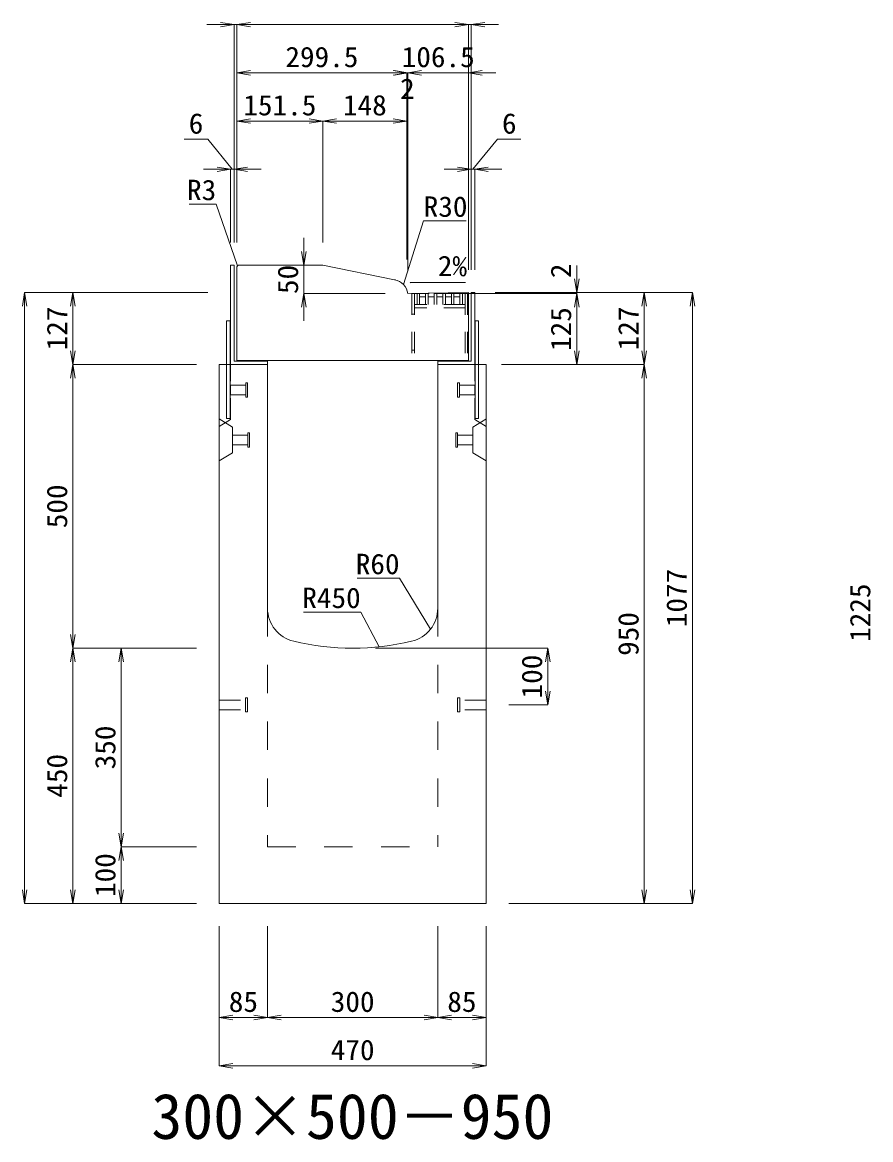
# Model space of a CAD drawing. Units: millimetres at full size. Extents: x -1809 to 57027, y -20349 to 17321.
# Drawn here: x 6318 to 7813, y -12012 to -10043 of the extents above; entities that cross this region are included whole.
import ezdxf
from ezdxf.enums import TextEntityAlignment as Align

# ---------------------------------------------------------------- set-up
doc = ezdxf.new("R2010")
doc.units = ezdxf.units.MM
doc.header["$LTSCALE"] = 50
for name, pattern in [('USER1', [2, 1, -1]), ('USER2', [1.35, 0.75, -0.6]), ('USER3', [1.35, 0.75, -0.6])]:
    doc.linetypes.add(name, pattern=pattern)
for name, color, linetype, lineweight in [('インサート', 3, 'USER2', 9), ('受枠', 3, 'Continuous', 5), ('寸法線', 7, 'Continuous', 13), ('引出線', 4, 'Continuous', 13), ('本体', 2, 'Continuous', 13), ('補助線', 8, 'Continuous', 13), ('ｸﾞﾚｰﾁﾝｸﾞ', 7, 'USER3', 9)]:
    doc.layers.add(name, color=color, linetype=linetype, lineweight=lineweight)
doc.layers.add('文字', color=7, linetype='Continuous')
doc.styles.add('ＭＳ 明朝', font='')
doc.styles.get('ＭＳ 明朝').set_extended_font_data('MS Mincho')

# ---------------------------------------------------------------- blocks, each defined once
blk = doc.blocks.new('open_arrow')
at = {"color": 0, "linetype": 'Continuous', "lineweight": -2}
blk.add_lwpolyline([(7.5, 1.25), (0, 0), (7.5, -1.25)], dxfattribs=at)

msp = doc.modelspace()

# ---------------------------------------------------------------- linework, layer by layer
at = {"layer": 'インサート'}
for p, q in [((6685, -10682.55), (6712, -10682.55)), ((6685, -10682.55), (6685, -10699.55)), ((6715, -10678.55), (6712, -10678.55)), ((6712, -10678.55), (6712, -10703.55)), ((6715, -10703.55), (6715, -10678.55)), ((7085, -10678.55), (7088, -10678.55)), ((7085, -10703.55), (7085, -10678.55)), ((7088, -10678.55), (7088, -10703.55)), ((7115, -10682.55), (7088, -10682.55)), ((7115, -10682.55), (7115, -10699.55)), ((6685, -10699.55), (6712, -10699.55)), ((6712, -10703.55), (6715, -10703.55)), ((7088, -10703.55), (7085, -10703.55)), ((7115, -10699.55), (7088, -10699.55)), ((6688.2, -10770.55), (6715.2, -10770.55)), ((6688.2, -10770.55), (6688.2, -10787.55)), ((6718.2, -10766.55), (6715.2, -10766.55)), ((6715.2, -10766.55), (6715.2, -10791.55)), ((6718.2, -10791.55), (6718.2, -10766.55)), ((7081.8, -10766.55), (7084.8, -10766.55)), ((7081.8, -10791.55), (7081.8, -10766.55)), ((7084.8, -10766.55), (7084.8, -10791.55)), ((7111.8, -10770.55), (7084.8, -10770.55)), ((7111.8, -10770.55), (7111.8, -10787.55)), ((6688.2, -10787.55), (6715.2, -10787.55)), ((6715.2, -10791.55), (6718.2, -10791.55)), ((7084.8, -10791.55), (7081.8, -10791.55)), ((7111.8, -10787.55), (7084.8, -10787.55)), ((6665, -11237.55), (6711, -11237.55)), ((6665, -11254.55), (6665, -11237.55)), ((6711, -11258.55), (6711, -11233.55)), ((6711, -11233.55), (6715, -11233.55)), ((6715, -11258.55), (6715, -11233.55)), ((7085, -11233.55), (7089, -11233.55)), ((7085, -11233.55), (7085, -11258.55)), ((7089, -11233.55), (7089, -11258.55)), ((7135, -11237.55), (7089, -11237.55)), ((7135, -11237.55), (7135, -11254.55)), ((6665, -11254.55), (6711, -11254.55)), ((6715, -11258.55), (6711, -11258.55)), ((7089, -11258.55), (7085, -11258.55)), ((7135, -11254.55), (7089, -11254.55))]:
    msp.add_line(p, q, dxfattribs=at)
at = {"layer": '受枠'}
for p, q in [((6685, -10471.05), (6685, -10646.05)), ((6685, -10471.05), (6691, -10471.05)), ((6685, -10471.05), (6691, -10471.05)), ((6691, -10471.05), (6691, -10640.05)), ((7109, -10519.06), (7109, -10640.05)), ((7109, -10519.06), (7115, -10519.06)), ((7115, -10646.05), (7115, -10519.06)), ((6678, -10741.05), (6678, -10569.06)), ((6684, -10569.06), (6678, -10569.06)), ((6684, -10741.05), (6684, -10569.06)), ((7116, -10741.05), (7116, -10569.06)), ((7116, -10569.06), (7122, -10569.06)), ((7122, -10741.05), (7122, -10569.06)), ((6750, -10646.05), (6685, -10646.05)), ((6691, -10640.05), (6750, -10640.05)), ((6750, -10646.05), (6750, -10640.05)), ((7050, -10640.05), (7050, -10646.05)), ((7050, -10640.05), (7109, -10640.05)), ((7050, -10646.05), (7050, -10640.05)), ((7115, -10646.05), (7050, -10646.05)), ((6684, -10741.05), (6678, -10741.05)), ((7116, -10741.05), (7122, -10741.05))]:
    msp.add_line(p, q, dxfattribs=at)
at = {"layer": '寸法線'}
for p, q in [((6744, -10046.93), (6643, -10046.93)), ((6691, -10431.03), (6691, -10046.93)), ((6696, -10431.03), (6696, -10046.93)), ((7104, -10046.93), (6696, -10046.93)), ((6696, -10431.03), (6696, -10046.93)), ((7056, -10046.93), (7157, -10046.93)), ((7104, -10479.23), (7104, -10046.93)), ((7104, -10479.23), (7104, -10046.93)), ((7109, -10479.04), (7109, -10046.93)), ((6995.51, -10131.93), (6696, -10131.93)), ((6696, -10431.03), (6696, -10131.93)), ((6947.51, -10131.93), (7045.44, -10131.93)), ((6949.44, -10131.93), (7152, -10131.93)), ((6995.51, -10461.09), (6995.51, -10131.93)), ((6995.51, -10461.09), (6995.51, -10131.93)), ((6997.44, -10481.08), (6997.44, -10131.93)), ((6997.44, -10481.08), (6997.44, -10131.93)), ((7104, -10479.23), (7104, -10131.93)), ((6696, -10216.93), (6847.5, -10216.93)), ((6696, -10431.03), (6696, -10216.93)), ((6847.5, -10431.03), (6847.5, -10216.93)), ((6847.5, -10216.93), (6995.51, -10216.93)), ((6847.5, -10431.03), (6847.5, -10216.93)), ((6995.51, -10461.09), (6995.51, -10216.93)), ((6644.67, -10249.13), (6603.44, -10249.13)), ((6688, -10301.93), (6644.67, -10249.13)), ((7112, -10301.93), (7155.33, -10249.13)), ((7155.33, -10249.13), (7196.56, -10249.13)), ((6739, -10301.93), (6637, -10301.93)), ((6685, -10431.03), (6685, -10301.93)), ((6691, -10431.03), (6691, -10301.93)), ((7061, -10301.93), (7163, -10301.93)), ((7109, -10479.04), (7109, -10301.93)), ((7115, -10479.04), (7115, -10301.93)), ((6813.83, -10569.11), (6813.83, -10423.05)), ((6813.83, -10471.05), (6807.48, -10471.05)), ((7294.94, -10569.1), (7294.94, -10471.25)), ((6322.06, -11596.05), (6322.06, -10519.05)), ((6644.98, -10519.05), (6322.06, -10519.05)), ((6407.06, -10519.05), (6407.06, -10646.05)), ((6644.98, -10519.05), (6407.06, -10519.05)), ((6957.42, -10521.11), (6813.83, -10521.11)), ((7044.46, -10521.1), (7294.94, -10521.1)), ((7044.46, -10521.1), (7294.94, -10521.1)), ((7151.02, -10519.25), (7294.94, -10519.25)), ((7155.02, -10519.06), (7413.78, -10519.06)), ((7155.02, -10519.06), (7498.78, -10519.06)), ((7294.94, -10646.05), (7294.94, -10521.1)), ((7413.78, -10519.06), (7413.78, -10646.05)), ((7498.78, -10519.06), (7498.78, -11596.05)), ((6624.98, -10646.05), (6407.06, -10646.05)), ((6407.06, -10646.05), (6407.06, -11146.05)), ((6624.98, -10646.05), (6407.06, -10646.05)), ((7162.02, -10646.05), (7294.94, -10646.05)), ((7175.02, -10646.05), (7413.78, -10646.05)), ((7175.02, -10646.05), (7413.78, -10646.05)), ((7413.78, -10646.05), (7413.78, -11596.05)), ((6624.98, -11146.05), (6407.06, -11146.05)), ((6407.06, -11596.05), (6407.06, -11146.05)), ((6624.98, -11146.05), (6407.06, -11146.05)), ((6492.06, -11146.05), (6492.06, -11496.05)), ((6624.98, -11146.05), (6492.06, -11146.05)), ((6940.02, -11146.05), (7243.78, -11146.05)), ((7243.78, -11146.05), (7243.78, -11246.05)), ((7175.02, -11246.05), (7243.78, -11246.05)), ((6624.98, -11496.05), (6492.06, -11496.05)), ((6492.06, -11496.05), (6492.06, -11596.05)), ((6624.98, -11496.05), (6492.06, -11496.05)), ((6624.98, -11596.05), (6322.06, -11596.05)), ((6624.98, -11596.05), (6407.06, -11596.05)), ((6624.98, -11596.05), (6492.06, -11596.05)), ((7175.02, -11596.05), (7413.78, -11596.05)), ((7175.02, -11596.05), (7498.78, -11596.05)), ((6665, -11636.07), (6665, -11797.21)), ((6665, -11636.07), (6665, -11882.21)), ((6750, -11636.07), (6750, -11797.21)), ((6750, -11636.07), (6750, -11797.21)), ((7050, -11636.07), (7050, -11797.21)), ((7050, -11636.07), (7050, -11797.21)), ((7135, -11636.07), (7135, -11797.21)), ((7135, -11636.07), (7135, -11882.21)), ((6665, -11797.21), (6750, -11797.21)), ((6750, -11797.21), (7050, -11797.21)), ((7050, -11797.21), (7135, -11797.21)), ((6665, -11882.21), (7135, -11882.21))]:
    msp.add_line(p, q, dxfattribs=at)
at = {"layer": '引出線'}
for points in [[(6696.88, -10471.93), (6659.65, -10363.53), (6611.92, -10363.53)], [(6989.42, -10505.21), (7025.11, -10392.88), (7099.79, -10392.88)], [(7001.31, -10501.75), (7050.05, -10501.21), (7098.81, -10501.21)], [(7037.07, -11112.74), (6982.66, -11022.84), (6907.98, -11022.84)], [(6946.44, -11143.65), (6914.22, -11082.51), (6813.21, -11082.51)]]:
    msp.add_lwpolyline(points, dxfattribs=at)
at = {"layer": '本体', "lineweight": 20}
for p, q in [((6696, -10474.05), (6696, -10639.05)), ((6847.5, -10471.05), (6698.95, -10471.05)), ((6973.81, -10496.66), (6847.5, -10471.05)), ((6997.44, -10521.1), (7104, -10519.25)), ((7104, -10639.05), (7104, -10519.25)), ((7104, -10639.05), (6696, -10639.05))]:
    msp.add_line(p, q, dxfattribs=at)
at = {"layer": '本体'}
for p, q in [((6665, -10646.05), (6665, -11596.05)), ((6665, -10646.05), (6750, -10646.05)), ((6750, -10646.05), (6750, -11075.53)), ((7050, -10646.05), (7050, -11075.53)), ((7050, -10646.05), (7135, -10646.05)), ((7135, -10646.05), (7135, -11596.05)), ((6665, -11596.05), (7135, -11596.05))]:
    msp.add_line(p, q, dxfattribs=at)
at = {"layer": '本体', "linetype": 'USER2', "lineweight": 9}
for p, q in [((6685, -10743.05), (6685, -10646.05)), ((7115, -10743.05), (7115, -10646.05)), ((6665, -10755.55), (6685, -10743.05)), ((7135, -10755.55), (7115, -10743.05))]:
    msp.add_line(p, q, dxfattribs=at)
at = {"layer": '本体', "lineweight": 9}
for p, q in [((6665, -10742.05), (6688.2, -10756.55)), ((7134.58, -10742.31), (7111.8, -10756.55)), ((6688.2, -10756.55), (6688.2, -10801.55)), ((7111.8, -10756.55), (7111.8, -10801.55)), ((6688.2, -10801.55), (6665, -10816.05)), ((7111.8, -10801.55), (7135, -10816.05))]:
    msp.add_line(p, q, dxfattribs=at)
at = {"layer": '本体', "linetype": 'USER1', "lineweight": 15}
for p, q in [((6750, -11075.53), (6750, -11496.05)), ((7050, -11075.53), (7050, -11496.05)), ((6750, -11496.05), (7050, -11496.05))]:
    msp.add_line(p, q, dxfattribs=at)
at = {"layer": '本体', "lineweight": 20}
for centre, radius, start, end in [((6699, -10474.05), 3, 90, 180), ((6967.85, -10526.06), 30, 9.51572, 78.54145)]:
    msp.add_arc(centre, radius, start, end, dxfattribs=at)
at = {"layer": '本体'}
for centre, radius, start, end in [((6810, -11075.53), 60, 180, 256.65764), ((6990, -11075.53), 60, 283.34236, 0), ((6900, -10696.05), 450, 256.65764, 283.34236)]:
    msp.add_arc(centre, radius, start, end, dxfattribs=at)
at = {"layer": '補助線'}
msp.add_line((6973.82, -10496.71), (6975.55, -10497.06), dxfattribs=at)
at = {"layer": 'ｸﾞﾚｰﾁﾝｸﾞ', "linetype": 'USER2', "lineweight": 5}
for p, q in [((7102.5, -10521.05), (7004.5, -10521.05)), ((7004.5, -10521.05), (7004.5, -10639.05)), ((7009, -10521.05), (7009, -10639.05)), ((7013.5, -10540.05), (7013.5, -10521.05)), ((7018, -10540.05), (7018, -10521.05)), ((7018, -10527.05), (7028.6, -10527.05)), ((7028.6, -10540.05), (7028.6, -10521.05)), ((7033.1, -10540.05), (7033.1, -10521.05)), ((7033.1, -10527.05), (7043.7, -10527.05)), ((7043.7, -10540.05), (7043.7, -10521.05)), ((7048.2, -10540.05), (7048.2, -10521.05)), ((7048.2, -10527.05), (7058.8, -10527.05)), ((7058.8, -10540.05), (7058.8, -10521.05)), ((7063.3, -10540.05), (7063.3, -10521.05)), ((7063.3, -10527.05), (7073.9, -10527.05)), ((7073.9, -10540.05), (7073.9, -10521.05)), ((7078.4, -10540.05), (7078.4, -10521.05)), ((7078.4, -10527.05), (7089, -10527.05)), ((7089, -10540.05), (7089, -10521.05)), ((7093.5, -10540.05), (7093.5, -10521.05)), ((7098, -10521.05), (7098, -10639.05)), ((7102.5, -10521.05), (7102.5, -10639.05)), ((7098, -10540.05), (7009, -10540.05)), ((7098, -10546.05), (7009, -10546.05)), ((7009, -10557.55), (7004.5, -10557.55)), ((7009, -10620.55), (7004.5, -10620.55))]:
    msp.add_line(p, q, dxfattribs=at)

# ---------------------------------------------------------------- block references
at = {"layer": '寸法線', "xscale": 3.2, "yscale": 3.2}
for p, rotation in [((6691, -10046.93), 180), ((7104, -10046.93), 180), ((7104, -10046.93), 180), ((6995.51, -10131.93), 180), ((6995.51, -10131.93), 180), ((6997.44, -10131.93), 180), ((6847.5, -10216.93), 180), ((6995.51, -10216.93), 180), ((6685, -10301.93), 180), ((7109, -10301.93), 180), ((6813.83, -10471.05), 90), ((7294.94, -10519.25), 90), ((6322.06, -10519.05), 270), ((6407.06, -10519.05), 270), ((6813.83, -10521.11), 270), ((7294.94, -10521.1), 270), ((7294.94, -10521.1), 270), ((7413.78, -10519.06), 270), ((7498.78, -10519.06), 270), ((6407.06, -10646.05), 90), ((7294.94, -10646.05), 90), ((7413.78, -10646.05), 90), ((6407.06, -10646.05), 270), ((7413.78, -10646.05), 270), ((6407.06, -11146.05), 90), ((6407.06, -11146.05), 270), ((6492.06, -11146.05), 270), ((7243.78, -11146.05), 270), ((7243.78, -11246.05), 90), ((6492.06, -11496.05), 90), ((6492.06, -11496.05), 270), ((6322.06, -11596.05), 90), ((6407.06, -11596.05), 90), ((6492.06, -11596.05), 90), ((7413.78, -11596.05), 90), ((7498.78, -11596.05), 90), ((6750, -11797.21), 180), ((7050, -11797.21), 180), ((7135, -11797.21), 180), ((7135, -11882.21), 180)]:
    msp.add_blockref('open_arrow', p, dxfattribs=dict(at, rotation=rotation))
for p in [(6696, -10046.93), (6696, -10046.93), (7109, -10046.93), (6696, -10131.93), (6997.44, -10131.93), (7104, -10131.93), (6696, -10216.93), (6847.5, -10216.93), (6691, -10301.93), (7115, -10301.93), (6665, -11797.21), (6750, -11797.21), (7050, -11797.21), (6665, -11882.21)]:
    msp.add_blockref('open_arrow', p, dxfattribs=at)
at = {"layer": '引出線', "xscale": 0.0533, "yscale": 0.0533}
for p, rotation in [((6696.88, -10471.93), 109), ((6989.42, -10505.21), 72.4), ((7001.31, -10501.75), 0.6), ((7037.07, -11112.74), 121.2), ((6946.44, -11143.65), 117.8)]:
    msp.add_blockref('open_arrow', p, dxfattribs=dict(at, rotation=rotation))

# ---------------------------------------------------------------- texts
at = {"layer": '寸法線', "style": 'ＭＳ 明朝', "width": 1.05}
for s, p in [('299.5', (6845.75, -10103.91)), ('106.5', (7050.72, -10103.91)), ('2', (6996.47, -10159.95)), ('151.5', (6771.75, -10188.91)), ('148', (6921.5, -10188.91)), ('6', (6624.05, -10221.11)), ('6', (7175.95, -10221.11)), ('85', (6707.5, -11769.19)), ('300', (6900, -11769.19)), ('85', (7092.5, -11769.19)), ('470', (6900, -11854.19))]:
    msp.add_text(s, height=36.03, dxfattribs=at).set_placement(p, align=Align.MIDDLE_CENTER)
for s, p in [('50', (6785.81, -10496.08)), ('2', (7266.92, -10480.99)), ('127', (6379.04, -10582.55)), ('125', (7266.92, -10583.58)), ('127', (7385.76, -10582.56)), ('500', (6379.04, -10896.05)), ('1077', (7470.76, -11057.56)), ('1225', (7794.04, -11083.55)), ('950', (7385.76, -11121.05)), ('100', (7215.76, -11196.05)), ('350', (6464.04, -11321.05)), ('450', (6379.04, -11371.05)), ('100', (6464.04, -11546.05))]:
    msp.add_text(s, height=36.03, rotation=90, dxfattribs=at).set_placement(p, align=Align.MIDDLE_CENTER)
at = {"layer": '引出線', "style": 'ＭＳ 明朝', "width": 1.05}
for s, p in [('R3', (6659.65, -10320.33)), ('R60', (6982.66, -10979.64)), ('R450', (6914.22, -11039.31))]:
    msp.add_text(s, height=36.03, dxfattribs=at).set_placement(p, align=Align.TOP_RIGHT)
for s, p in [('R30', (7025.11, -10349.68)), ('2%', (7050.05, -10454.3))]:
    msp.add_text(s, height=36.03, dxfattribs=at).set_placement(p, align=Align.TOP_LEFT)
at = {"layer": '文字', "style": 'ＭＳ 明朝'}
msp.add_text('300×500－950', height=80.06, dxfattribs=at).set_placement((6899.52, -11971.03), align=Align.MIDDLE_CENTER)

doc.saveas('drawing.dxf')
